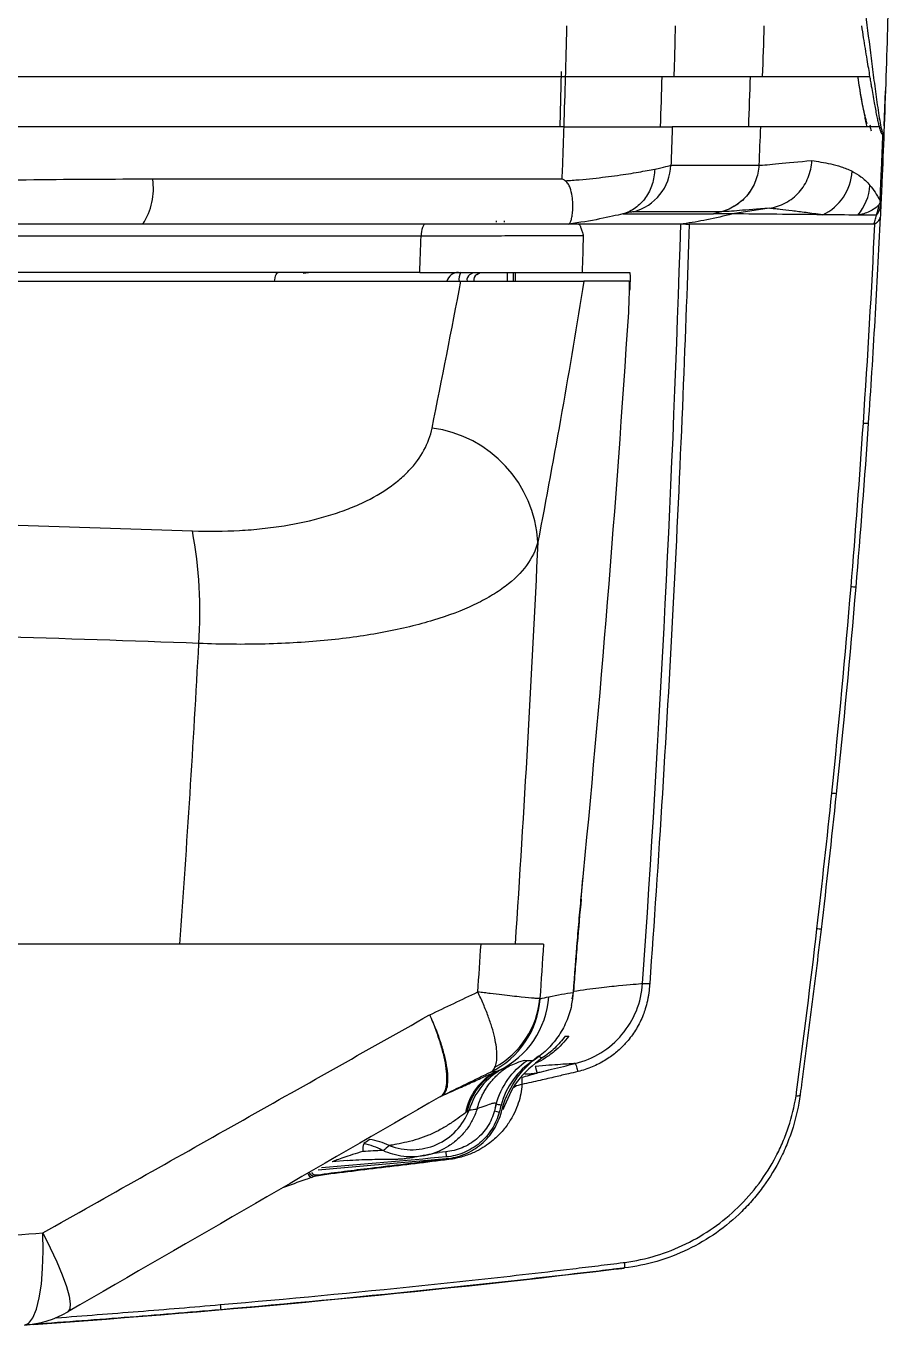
# Model space of a CAD drawing. Extents: x 14.8 to 109.8, y 1.6 to 86.6.
# Drawn here: x 105.739 to 107.882, y 32.472 to 35.693 of the extents above; entities that cross this region are included whole.
import ezdxf

# ---------------------------------------------------------------- set-up
doc = ezdxf.new("R2010")
doc.units = 0
doc.header["$MEASUREMENT"] = 0
doc.layers.add('OBJECT', color=7, linetype='CONTINUOUS')

msp = doc.modelspace()

# ---------------------------------------------------------------- linework, layer by layer
at = {"layer": 'OBJECT'}
for p, q in [((107.064, 35.4432), (107.0676, 35.5802)), ((107.3462, 35.5682), (107.5655, 35.5682)), ((107.868, 35.4458), (107.8713, 35.532)), ((107.5609, 35.4432), (107.3423, 35.4432)), ((107.3389, 35.348), (107.5568, 35.348)), ((107.5569, 35.348), (107.5568, 35.348)), ((107.4643, 35.2327), (107.2466, 35.2327)), ((107.4643, 35.2327), (107.4442, 35.2273)), ((107.4644, 35.2327), (107.4643, 35.2327)), ((107.5825, 35.241), (107.4913, 35.2273)), ((106.905, 35.2098), (106.905, 35.207)), ((106.905, 35.207), (106.905, 35.2063)), ((106.925, 35.2098), (106.925, 35.207)), ((106.925, 35.207), (106.925, 35.2063)), ((107.1093, 35.202), (107.0849, 35.202)), ((107.3635, 35.202), (107.1093, 35.202)), ((107.8423, 35.202), (107.3841, 35.202)), ((106.7191, 35.172), (103.673, 35.172)), ((106.7159, 35.082), (103.673, 35.082)), ((105.6615, 35.0601), (106.8175, 35.0601)), ((106.4463, 35.082), (106.4266, 35.0794)), ((106.8402, 35.077), (106.8487, 35.082)), ((106.8572, 35.077), (106.8657, 35.082)), ((106.948, 35.0601), (106.948, 35.0815)), ((106.953, 35.0601), (106.953, 35.082)), ((107.1183, 35.082), (107.2367, 35.082)), ((107.2355, 35.0601), (107.123, 35.0601)), ((105.614, 34.459), (106.1518, 34.4412)), ((107.1162, 33.5279), (107.1204, 33.5802)), ((106.1206, 33.4162), (101.1654, 33.4162)), ((107.0228, 33.4162), (106.9523, 33.4162)), ((107.0971, 33.2994), (107.093, 33.2806)), ((106.7385, 33.2398), (106.7406, 33.241)), ((106.9766, 33.0939), (107.0066, 33.097)), ((106.9053, 33.0194), (106.9009, 33.0027)), ((106.9009, 33.0027), (106.9129, 32.9995)), ((106.78, 32.9012), (106.7637, 32.8998)), ((106.78, 32.9012), (106.7811, 32.8885)), ((106.4636, 32.8565), (106.7815, 32.8843)), ((106.5356, 32.8798), (106.4985, 32.8766))]:
    msp.add_line(p, q, dxfattribs=at)
at = {"layer": 'OBJECT', "flags": 128}
for points in [[(107.5827, 35.241), (107.5827, 35.241), (107.5827, 35.241)], [(106.7298, 35.202), (106.7277, 35.2014), (106.7257, 35.1997), (106.7239, 35.1969), (106.7223, 35.1932), (106.7209, 35.1886), (106.7199, 35.1835), (106.7193, 35.1778), (106.7191, 35.172)], [(107.8448, 35.202), (107.8448, 35.202), (107.8449, 35.2027)], [(106.3556, 35.0601), (106.356, 35.0636), (106.3568, 35.0687), (106.358, 35.0732), (106.3595, 35.0769), (106.3611, 35.0797), (106.3629, 35.0814), (106.3647, 35.082)], [(106.9774, 33.0947), (106.9967, 33.0943), (107.0068, 33.0963), (107.0068, 33.0963), (107.0068, 33.0963)], [(106.6237, 32.9047), (106.6236, 32.9047), (106.6236, 32.9047)], [(105.7353, 32.4717), (105.7461, 32.4766), (105.756, 32.4898), (105.7646, 32.5108), (105.7717, 32.5388), (105.7769, 32.573), (105.7802, 32.6121), (105.7813, 32.6549), (105.7803, 32.6999)], [(105.7803, 32.6999), (105.799, 32.6633), (105.8153, 32.6283), (105.8288, 32.5961), (105.839, 32.5675), (105.8456, 32.5435), (105.8485, 32.5246), (105.8476, 32.5115), (105.8429, 32.5046)]]:
    msp.add_lwpolyline(points, dxfattribs=at)
at = {"layer": 'OBJECT'}
for centre, radius, start, end in [((107.8944, 35.4241), 0.0296, 171.6912, 178.8315), ((107.2141, 35.3533), 0.1249, 285.0848, 357.5592), ((105.8972, 35.2893), 0.1577, 326.368, 8.9593), ((107.6626, 35.3393), 0.1259, 294.7437, 357.1251), ((107.7072, 35.3062), 0.1257, 319.2591, 356.2444), ((106.8119, 35.052), 0.03, 90.059, 164.3453), ((106.8478, 35.0641), 0.035, 148.6424, 187.5504), ((106.8477, 35.0641), 0.015, 120.0828, 195.6051), ((106.8647, 35.0641), 0.015, 120.0485, 195.788), ((106.7074, 34.3972), 0.3015, 2.9653, 82.5844), ((107.7515, 33.742), 0.9681, 85.4499, 86.1691), ((105.0622, 34.2386), 1.1082, 356.0311, 10.5331), ((107.761, 33.9956), 0.3077, 83.2297, 85.4158), ((107.7172, 33.5805), 0.211, 81.3688, 84.3392), ((107.6858, 33.3153), 0.1398, 79.512, 83.7183), ((106.7951, 33.2961), 0.2197, 296.1637, 356.0524), ((106.7972, 33.3014), 0.2176, 298.8352, 354.7716), ((106.8166, 33.3009), 0.2197, 295.7239, 356.042), ((106.9705, 32.9725), 0.1433, 116.6453, 169.7743), ((106.9821, 32.9671), 0.153, 117.3193, 167.425), ((107.0036, 32.9554), 0.1725, 118.4861, 163.514), ((106.7961, 32.9858), 0.0598, 116.0177, 120.0033), ((106.7944, 32.9905), 0.0549, 116.0397, 120.0033), ((107.6512, 33.0525), 0.0128, 261.4557, 309.6044), ((106.6957, 33.0588), 0.1525, 248.645, 339.0808), ((106.5632, 32.7577), 0.1767, 64.168, 80.7079), ((106.4532, 32.8527), 0.0159, 198.2472, 249.6927), ((106.4558, 32.856), 0.0157, 206.645, 262.9265), ((106.4589, 32.8586), 0.015, 216.4057, 278.3946), ((103.643, 62.3986), 30, 274.04273, 276.80397), ((107.1937, 32.622), 0.0311, 343.2491, 9.2472), ((107.2236, 32.6073), 1.0063, 184.8495, 185.5667), ((105.7179, 32.7211), 0.25, 273.9993, 300)]:
    msp.add_arc(centre, radius, start, end, dxfattribs=at)
for centre, major_axis, ratio, start_param, end_param in [((108.093, 34.7107), (5.3686, 20.0742), 0.033735, 1.664289, 1.665163), ((135.6201, 34.7107), (229.5992, 20.0629), 0.00304, 1.696469, 1.697825)]:
    msp.add_ellipse(centre, major_axis=major_axis, ratio=ratio, start_param=start_param, end_param=end_param, dxfattribs=at)
for points, knots in [([(107.865, 36.7022), (107.8656, 36.6957), (107.8696, 36.6536), (107.8752, 36.5408), (107.8805, 36.369), (107.8827, 36.1703), (107.8817, 35.9516), (107.8774, 35.7077), (107.8708, 35.5226), (107.8674, 35.4301)], [0, 0, 0, 0, 0.031566, 0.204161, 0.376753, 0.530649, 0.684549, 0.842286, 1, 1, 1, 1]), ([(107.8059, 35.8434), (107.8106, 35.8083), (107.8152, 35.7726), (107.8245, 35.7002), (107.8291, 35.6636), (107.8362, 35.6084), (107.8385, 35.59), (107.8432, 35.5534), (107.8456, 35.5351), (107.8505, 35.4994), (107.853, 35.4817), (107.8571, 35.4572), (107.8584, 35.4493), (107.8607, 35.4388), (107.8615, 35.4356), (107.8628, 35.4316), (107.8632, 35.4304), (107.8641, 35.4287), (107.8646, 35.4281), (107.8651, 35.4283)], [0, 0, 0, 0, 0.25, 0.25, 0.5, 0.5, 0.625, 0.625, 0.75, 0.75, 0.875, 0.875, 0.9375, 0.9375, 0.96875, 0.96875, 0.984375, 0.984375, 1, 1, 1, 1]), ([(107.0775, 35.5682), (107.0781, 35.5891), (107.0792, 35.6307), (107.0803, 35.6724), (107.0808, 35.6932)], [0, 0, 0, 0, 0.5000703, 1, 1, 1, 1]), ([(107.3495, 35.6932), (107.349, 35.6724), (107.348, 35.6307), (107.3468, 35.5891), (107.3462, 35.5682)], [0, 0, 0, 0, 0.499993, 1, 1, 1, 1]), ([(107.8326, 35.5682), (107.8316, 35.5746), (107.8293, 35.5885), (107.824, 35.6204), (107.8183, 35.6558), (107.8138, 35.6834), (107.8122, 35.6932)], [0, 0, 0, 0, 0.1537843, 0.3352679, 0.7647015, 1, 1, 1, 1]), ([(103.673, 35.5682), (104.252, 35.5682), (104.8251, 35.5682), (105.96, 35.5682), (106.5217, 35.5682), (107.0775, 35.5682)], [0, 0, 0, 0, 0.5, 0.5, 1, 1, 1, 1]), ([(107.0775, 35.5682), (107.1143, 35.5682), (107.1486, 35.5682), (107.1883, 35.5682), (107.1961, 35.5682), (107.2111, 35.5682), (107.2183, 35.5682), (107.2393, 35.5682), (107.2522, 35.5682), (107.276, 35.5682), (107.2869, 35.5682), (107.306, 35.5682), (107.3142, 35.5682), (107.328, 35.5682), (107.3337, 35.5682), (107.3421, 35.5682), (107.3449, 35.5682), (107.3462, 35.5682)], [0, 0, 0, 0, 0.25, 0.25, 0.3125, 0.3125, 0.375, 0.375, 0.5, 0.5, 0.625, 0.625, 0.75, 0.75, 0.875, 0.875, 1, 1, 1, 1]), ([(107.5655, 35.5682), (107.583, 35.5682), (107.614, 35.5682), (107.703, 35.5682), (107.7611, 35.5682), (107.8326, 35.5682)], [0, 0, 0, 0, 0.5, 0.5, 1, 1, 1, 1]), ([(107.8259, 35.4432), (107.8248, 35.4475), (107.8237, 35.4521), (107.8216, 35.4616), (107.8206, 35.4665), (107.8176, 35.4815), (107.8156, 35.492), (107.8098, 35.5239), (107.8061, 35.546), (107.8024, 35.5682)], [0, 0, 0, 0, 0.125, 0.125, 0.25, 0.25, 0.5, 0.5, 1, 1, 1, 1]), ([(107.8254, 35.4507), (107.822, 35.4637), (107.8141, 35.4946), (107.8071, 35.5393), (107.803, 35.5657), (107.8026, 35.5682)], [0, 0, 0, 0, 0.396731, 0.942265, 1, 1, 1, 1]), ([(107.8562, 35.4432), (107.8558, 35.4448), (107.855, 35.448), (107.8538, 35.4533), (107.8525, 35.4589), (107.8512, 35.465), (107.8483, 35.4792), (107.8434, 35.5052), (107.8385, 35.5336), (107.8347, 35.5556), (107.8334, 35.5639), (107.8326, 35.5682)], [0, 0, 0, 0, 0.04542, 0.093049, 0.142913, 0.195025, 0.249393, 0.502123, 0.813275, 0.902933, 1, 1, 1, 1]), ([(107.0737, 35.4432), (106.5185, 35.4432), (105.9574, 35.4432), (104.8238, 35.4432), (104.2513, 35.4432), (103.673, 35.4432)], [0, 0, 0, 0, 0.5, 0.5, 1, 1, 1, 1]), ([(107.0691, 35.3139), (107.0699, 35.3354), (107.0715, 35.3785), (107.073, 35.4217), (107.0737, 35.4432)], [0, 0, 0, 0, 0.500081, 1, 1, 1, 1]), ([(107.0737, 35.4432), (107.1105, 35.4432), (107.1448, 35.4432), (107.1845, 35.4432), (107.1922, 35.4432), (107.2072, 35.4432), (107.2145, 35.4432), (107.2354, 35.4432), (107.2484, 35.4432), (107.2722, 35.4432), (107.2831, 35.4432), (107.3021, 35.4432), (107.3103, 35.4432), (107.3241, 35.4432), (107.3298, 35.4432), (107.3382, 35.4432), (107.3409, 35.4432), (107.3423, 35.4432)], [0, 0, 0, 0, 0.25, 0.25, 0.3125, 0.3125, 0.375, 0.375, 0.5, 0.5, 0.625, 0.625, 0.75, 0.75, 0.875, 0.875, 1, 1, 1, 1]), ([(107.3423, 35.4432), (107.3417, 35.4273), (107.3407, 35.3956), (107.3395, 35.3639), (107.3389, 35.348)], [0, 0, 0, 0, 0.499985, 1, 1, 1, 1]), ([(107.8562, 35.4432), (107.8163, 35.4432), (107.7802, 35.4432), (107.7157, 35.4432), (107.6872, 35.4432), (107.6134, 35.4432), (107.5795, 35.4432), (107.5609, 35.4432)], [0, 0, 0, 0, 0.25, 0.25, 0.5, 0.5, 1, 1, 1, 1]), ([(107.8325, 35.4481), (107.8329, 35.4448), (107.8337, 35.4376), (107.835, 35.4348), (107.8357, 35.4332)], [0, 0, 0, 0, 0.453121, 1, 1, 1, 1]), ([(107.8648, 35.4247), (107.8647, 35.4245), (107.8643, 35.4243), (107.8638, 35.4243), (107.8632, 35.4246), (107.8627, 35.4252), (107.8621, 35.426), (107.8614, 35.4272), (107.8607, 35.4286), (107.8601, 35.4304), (107.8593, 35.4324), (107.8584, 35.4351), (107.8574, 35.4387), (107.8566, 35.4417), (107.8562, 35.4432)], [0, 0, 0, 0, 0.049028, 0.10201, 0.159263, 0.221036, 0.28753, 0.358903, 0.435286, 0.516784, 0.603483, 0.695455, 0.841247, 1, 1, 1, 1]), ([(107.8577, 35.2602), (107.8582, 35.2703), (107.8586, 35.2804), (107.8591, 35.2904), (107.8598, 35.3068), (107.8606, 35.3231), (107.8613, 35.3395), (107.8625, 35.3679), (107.8637, 35.3963), (107.8648, 35.4247)], [0.000098344, 0.000098344, 0.000098344, 0.000098344, 0.00086572, 0.00086572, 0.00086572, 0.002113627, 0.002113627, 0.002113627, 0.004278887, 0.004278887, 0.004278887, 0.004278887]), ([(107.8674, 35.4301), (107.8658, 35.389), (107.8641, 35.3479), (107.8622, 35.3069), (107.862, 35.3013), (107.8617, 35.2958), (107.8615, 35.2903), (107.8611, 35.2821), (107.8607, 35.2739), (107.8603, 35.2658)], [-0.003133278, -0.003133278, -0.003133278, -0.003133278, 0, 0, 0, 0.000420983, 0.000420983, 0.000420983, 0.00104487, 0.00104487, 0.00104487, 0.00104487]), ([(107.2986, 35.3384), (107.3101, 35.3408), (107.3194, 35.3428), (107.3328, 35.346), (107.3371, 35.3472), (107.3389, 35.348)], [0, 0, 0, 0, 0.5, 0.5, 1, 1, 1, 1]), ([(107.5568, 35.348), (107.5563, 35.3348), (107.5536, 35.3217), (107.5443, 35.2971), (107.5377, 35.2855), (107.5212, 35.2649), (107.5113, 35.2559), (107.4893, 35.2415), (107.4771, 35.2361), (107.4643, 35.2327)], [0, 0, 0, 0, 0.25, 0.25, 0.5, 0.5, 0.75, 0.75, 1, 1, 1, 1]), ([(107.5569, 35.348), (107.5563, 35.3348), (107.5537, 35.3217), (107.5444, 35.2971), (107.5378, 35.2855), (107.5213, 35.2649), (107.5114, 35.2559), (107.4893, 35.2415), (107.4772, 35.2361), (107.4644, 35.2327)], [0, 0, 0, 0, 0.25, 0.25, 0.5, 0.5, 0.75, 0.75, 1, 1, 1, 1]), ([(107.5569, 35.348), (107.5679, 35.348), (107.5844, 35.3497), (107.6283, 35.3543), (107.6557, 35.357), (107.6884, 35.3593)], [0, 0, 0, 0, 0.5, 0.5, 1, 1, 1, 1]), ([(107.5827, 35.241), (107.597, 35.2432), (107.6105, 35.2478), (107.6359, 35.2615), (107.6471, 35.2704), (107.6663, 35.2919), (107.6739, 35.3041), (107.682, 35.3242), (107.6841, 35.331), (107.6872, 35.345), (107.6881, 35.3522), (107.6884, 35.3593)], [0, 0, 0, 0, 0.25, 0.25, 0.5, 0.5, 0.75, 0.75, 0.875, 0.875, 1, 1, 1, 1]), ([(107.6884, 35.3593), (107.703, 35.3573), (107.7187, 35.3549), (107.7437, 35.3492), (107.7523, 35.3469), (107.77, 35.3412), (107.779, 35.3377), (107.7883, 35.333)], [0, 0, 0, 0, 0.5, 0.5, 0.75, 0.75, 1, 1, 1, 1]), ([(103.673, 35.2768), (103.8716, 35.277), (104.0706, 35.2791), (104.3694, 35.2842), (104.4692, 35.2862), (104.6686, 35.2906), (104.7681, 35.2929), (105.0663, 35.2998), (105.2645, 35.3045), (105.6597, 35.3115), (105.8568, 35.3139), (106.0529, 35.3139)], [0, 0, 0, 0, 0.25, 0.25, 0.375, 0.375, 0.5, 0.5, 0.75, 0.75, 1, 1, 1, 1]), ([(106.0529, 35.3139), (106.224, 35.3139), (106.3944, 35.3139), (106.7331, 35.3139), (106.9016, 35.3139), (107.0691, 35.3139)], [0, 0, 0, 0, 0.5, 0.5, 1, 1, 1, 1]), ([(107.0765, 35.3095), (107.0742, 35.3108), (107.072, 35.3122), (107.0698, 35.3135), (107.0696, 35.3136), (107.0694, 35.3138), (107.0691, 35.3139)], [0, 0, 0, 0, 0.0002084792, 0.0002084792, 0.0002084792, 0.0002283031, 0.0002283031, 0.0002283031, 0.0002283031]), ([(107.0765, 35.3095), (107.0884, 35.3102), (107.1001, 35.3111), (107.1231, 35.313), (107.1343, 35.3141), (107.1669, 35.3175), (107.1873, 35.32), (107.2158, 35.324), (107.225, 35.3254), (107.2423, 35.3281), (107.2505, 35.3295), (107.2736, 35.3335), (107.2871, 35.3361), (107.2986, 35.3384)], [0, 0, 0, 0, 0.125, 0.125, 0.25, 0.25, 0.5, 0.5, 0.625, 0.625, 0.75, 0.75, 1, 1, 1, 1]), ([(107.085, 35.202), (107.0858, 35.2022), (107.0869, 35.2031), (107.089, 35.2061), (107.0901, 35.2084), (107.0921, 35.2141), (107.093, 35.2176), (107.0944, 35.2258), (107.095, 35.2305), (107.0957, 35.2408), (107.0958, 35.2464), (107.0953, 35.2584), (107.0947, 35.2648), (107.0926, 35.2781), (107.0911, 35.2849), (107.0874, 35.295), (107.0859, 35.2984), (107.082, 35.3046), (107.0796, 35.3075), (107.0765, 35.3095)], [0, 0, 0, 0, 0.125, 0.125, 0.25, 0.25, 0.375, 0.375, 0.5, 0.5, 0.625, 0.625, 0.75, 0.75, 0.875, 0.875, 0.9375, 0.9375, 1, 1, 1, 1]), ([(107.2986, 35.3384), (107.2983, 35.3255), (107.2962, 35.3127), (107.2886, 35.2887), (107.283, 35.2775), (107.269, 35.2577), (107.2605, 35.2491), (107.2414, 35.2355), (107.2309, 35.2304), (107.2197, 35.2273)], [0, 0, 0, 0, 0.25, 0.25, 0.5, 0.5, 0.75, 0.75, 1, 1, 1, 1]), ([(107.7883, 35.333), (107.7955, 35.3294), (107.8028, 35.325), (107.8176, 35.3137), (107.8251, 35.307), (107.8326, 35.298)], [0, 0, 0, 0, 0.5, 0.5, 1, 1, 1, 1]), ([(107.8326, 35.298), (107.8368, 35.293), (107.841, 35.2873), (107.8493, 35.2747), (107.8535, 35.2676), (107.8577, 35.2602)], [0, 0, 0, 0, 0.5, 0.5, 1, 1, 1, 1]), ([(107.8557, 35.2508), (107.8495, 35.2436), (107.8409, 35.2375), (107.8222, 35.2287), (107.8122, 35.2259), (107.8024, 35.2242)], [0, 0, 0, 0, 0.5, 0.5, 1, 1, 1, 1]), ([(107.8488, 35.2237), (107.8488, 35.2237), (107.8488, 35.2237), (107.8488, 35.2237), (107.849, 35.2244), (107.8492, 35.2252), (107.8494, 35.2259), (107.8502, 35.2287), (107.851, 35.2316), (107.8518, 35.2344), (107.8525, 35.2374), (107.8533, 35.2403), (107.854, 35.2433), (107.8546, 35.2458), (107.8551, 35.2483), (107.8557, 35.2508)], [-0.00000006, -0.00000006, -0.00000006, -0.00000006, 0, 0, 0, 0.0000617374, 0.0000617374, 0.0000617374, 0.0003051418, 0.0003051418, 0.0003051418, 0.0005614322, 0.0005614322, 0.0005614322, 0.0007766926, 0.0007766926, 0.0007766926, 0.0007766926]), ([(107.8492, 35.224), (107.8525, 35.2288), (107.855, 35.2337), (107.8585, 35.2437), (107.8596, 35.2488), (107.8598, 35.2539)], [0, 0, 0, 0, 0.5, 0.5, 1, 1, 1, 1]), ([(107.858, 35.2577), (107.8573, 35.2555), (107.8566, 35.2533), (107.8558, 35.2512), (107.8558, 35.251), (107.8557, 35.2509), (107.8557, 35.2508)], [0, 0, 0, 0, 0.0003088621, 0.0003088621, 0.0003088621, 0.0003282463, 0.0003282463, 0.0003282463, 0.0003282463]), ([(107.858, 35.2577), (107.8579, 35.2584), (107.8578, 35.2591), (107.8578, 35.2598), (107.8577, 35.2599), (107.8577, 35.2601), (107.8577, 35.2602)], [0, 0, 0, 0, 0.00007849015, 0.00007849015, 0.00007849015, 0.00009461436, 0.00009461436, 0.00009461436, 0.00009461436]), ([(107.8598, 35.2539), (107.8598, 35.2536), (107.8598, 35.2534), (107.8598, 35.2531), (107.8597, 35.2518), (107.8596, 35.2505), (107.8596, 35.2492), (107.8595, 35.248), (107.8595, 35.2467), (107.8594, 35.2454), (107.8593, 35.2441), (107.8593, 35.2428), (107.8592, 35.2415), (107.8591, 35.2389), (107.859, 35.2363), (107.8588, 35.2337), (107.8587, 35.2311), (107.8586, 35.2285), (107.8585, 35.2259), (107.8584, 35.2238), (107.8583, 35.2217), (107.8582, 35.2195)], [0, 0, 0, 0, 0.0000210204, 0.0000210204, 0.0000210204, 0.0001308555, 0.0001308555, 0.0001308555, 0.0002406878, 0.0002406878, 0.0002406878, 0.0003505204, 0.0003505204, 0.0003505204, 0.0005701954, 0.0005701954, 0.0005701954, 0.0007898873, 0.0007898873, 0.0007898873, 0.0009677093, 0.0009677093, 0.0009677093, 0.0009677093]), ([(107.8603, 35.2658), (107.8603, 35.2646), (107.8602, 35.2634), (107.8602, 35.2622), (107.8601, 35.2603), (107.86, 35.2584), (107.8599, 35.2565), (107.8599, 35.2556), (107.8598, 35.2548), (107.8598, 35.2539)], [0, 0, 0, 0, 0.0001040453, 0.0001040453, 0.0001040453, 0.0002672482, 0.0002672482, 0.0002672482, 0.0003422222, 0.0003422222, 0.0003422222, 0.0003422222]), ([(107.2197, 35.2273), (107.2046, 35.2237), (107.185, 35.2192), (107.1386, 35.21), (107.1129, 35.2056), (107.085, 35.202)], [0, 0, 0, 0, 0.5, 0.5, 1, 1, 1, 1]), ([(107.2466, 35.2327), (107.2454, 35.2327), (107.2426, 35.2322), (107.2337, 35.2304), (107.2275, 35.2291), (107.2197, 35.2273)], [0, 0, 0, 0, 0.5, 0.5, 1, 1, 1, 1]), ([(107.4913, 35.2273), (107.4704, 35.2217), (107.4493, 35.2168), (107.4085, 35.2086), (107.3889, 35.2053), (107.3693, 35.2026)], [0, 0, 0, 0, 0.5, 0.5, 0.9615234, 0.9615234, 0.9615234, 0.9615234]), ([(107.5825, 35.241), (107.5524, 35.2392), (107.5282, 35.2371), (107.4898, 35.2338), (107.4755, 35.2327), (107.4644, 35.2327)], [0, 0, 0, 0, 0.5, 0.5, 1, 1, 1, 1]), ([(107.7153, 35.225), (107.6999, 35.2268), (107.6864, 35.2287), (107.6615, 35.232), (107.6501, 35.2335), (107.6288, 35.2361), (107.6189, 35.2373), (107.6048, 35.2388), (107.6002, 35.2393), (107.5913, 35.2402), (107.587, 35.2406), (107.5827, 35.241)], [0, 0, 0, 0, 0.25, 0.25, 0.5, 0.5, 0.75, 0.75, 0.875, 0.875, 1, 1, 1, 1]), ([(107.8582, 35.2195), (107.8561, 35.1768), (107.8539, 35.1341), (107.8494, 35.0486), (107.847, 35.0059), (107.8395, 34.8778), (107.8341, 34.7924), (107.8283, 34.7071)], [0, 0, 0, 0, 0.25, 0.25, 0.5, 0.5, 1, 1, 1, 1]), ([(107.8423, 35.202), (107.8423, 35.202), (107.8423, 35.202), (107.8423, 35.202), (107.8428, 35.2033), (107.8432, 35.2046), (107.8436, 35.2059), (107.8443, 35.2078), (107.8449, 35.2098), (107.8455, 35.2117), (107.8461, 35.2137), (107.8467, 35.2157), (107.8473, 35.2178), (107.8479, 35.2197), (107.8485, 35.2217), (107.8491, 35.2237), (107.8491, 35.2237), (107.8491, 35.2237), (107.8491, 35.2237)], [-0.00000006, -0.00000006, -0.00000006, -0.00000006, 0, 0, 0, 0.0001123635, 0.0001123635, 0.0001123635, 0.0002782847, 0.0002782847, 0.0002782847, 0.0004516545, 0.0004516545, 0.0004516545, 0.0006230812, 0.0006230812, 0.0006230812, 0.0006231412, 0.0006231412, 0.0006231412, 0.0006231412]), ([(107.8449, 35.2027), (107.8491, 35.2054), (107.8524, 35.2082), (107.8557, 35.2124), (107.8566, 35.2138), (107.8578, 35.2167), (107.8581, 35.2181), (107.8582, 35.2195)], [0, 0, 0, 0, 0.5, 0.5, 0.75, 0.75, 1, 1, 1, 1]), ([(107.8492, 35.224), (107.8491, 35.2239), (107.849, 35.2238), (107.8489, 35.2237), (107.8489, 35.2237), (107.8489, 35.2237), (107.8488, 35.2237)], [0, 0, 0, 0, 0.00002405631, 0.00002405631, 0.00002405631, 0.00003150663, 0.00003150663, 0.00003150663, 0.00003150663]), ([(107.8491, 35.2237), (107.8491, 35.2237), (107.8491, 35.2237), (107.8491, 35.2237), (107.8491, 35.2238), (107.8491, 35.2239), (107.8492, 35.224)], [-0.000000059859, -0.000000059859, -0.000000059859, -0.000000059859, 0, 0, 0, 0.000008548581, 0.000008548581, 0.000008548581, 0.000008548581]), ([(106.0285, 35.202), (105.9285, 35.2019), (105.6273, 35.2017), (105.1175, 35.1996), (104.6508, 35.1974), (104.3876, 35.1964), (104.3313, 35.1962), (104.3294, 35.1962)], [0, 0, 0, 0, 0.179359, 0.540668, 0.90198, 0.996545, 1, 1, 1, 1]), ([(107.1093, 35.202), (107.1104, 35.202), (107.1115, 35.2009), (107.1136, 35.1974), (107.1146, 35.195), (107.1166, 35.1896), (107.1176, 35.1864), (107.1195, 35.1799), (107.1205, 35.1764), (107.1214, 35.1729)], [0, 0, 0, 0, 0.25, 0.25, 0.5, 0.5, 0.75, 0.75, 1, 1, 1, 1]), ([(107.3841, 35.202), (107.3798, 35.0698), (107.3747, 34.9282), (107.3621, 34.6237), (107.3546, 34.4609), (107.3375, 34.1266), (107.3278, 33.9551), (107.3074, 33.625), (107.2967, 33.4665), (107.2861, 33.3187)], [0, 0, 0, 0, 0.25, 0.25, 0.5, 0.5, 0.75, 0.75, 1, 1, 1, 1]), ([(107.3635, 35.202), (107.3636, 35.202), (107.3638, 35.202), (107.3646, 35.2021), (107.3657, 35.2022), (107.3672, 35.2024), (107.3686, 35.2025), (107.3692, 35.2026)], [0, 0, 0, 0, 0.200902, 0.40116, 0.600966, 0.800514, 1, 1, 1, 1]), ([(107.3693, 35.2026), (107.3693, 35.2026), (107.3693, 35.2026), (107.3694, 35.2026), (107.3696, 35.2026), (107.3699, 35.2025), (107.3703, 35.2025), (107.3708, 35.2025), (107.3714, 35.2024), (107.3724, 35.2023), (107.3737, 35.2022), (107.3761, 35.2021), (107.3794, 35.202), (107.3826, 35.202), (107.3841, 35.202)], [0, 0, 0, 0, 0.003829, 0.015333, 0.034615, 0.061691, 0.096567, 0.139246, 0.189732, 0.248027, 0.37365, 0.49869, 0.750672, 1, 1, 1, 1]), ([(107.1214, 35.1729), (107.1194, 35.1729), (107.1153, 35.1729), (107.1028, 35.1728), (107.0946, 35.1728), (107.0742, 35.1727), (107.062, 35.1727), (107.0408, 35.1726), (107.0332, 35.1726), (107.0172, 35.1726), (107.0088, 35.1726), (106.9824, 35.1725), (106.9632, 35.1725), (106.9319, 35.1724), (106.9211, 35.1724), (106.8987, 35.1723), (106.8871, 35.1723), (106.8514, 35.1722), (106.8265, 35.1722), (106.7744, 35.1721), (106.7471, 35.172), (106.7191, 35.172)], [0, 0, 0, 0, 0.125, 0.125, 0.25, 0.25, 0.375, 0.375, 0.4375, 0.4375, 0.5, 0.5, 0.625, 0.625, 0.6875, 0.6875, 0.75, 0.75, 0.875, 0.875, 1, 1, 1, 1]), ([(106.7159, 35.082), (106.772, 35.082), (106.8238, 35.082), (106.8832, 35.082), (106.8949, 35.082), (106.9174, 35.082), (106.9283, 35.082), (106.9596, 35.082), (106.9789, 35.082), (107.0054, 35.082), (107.0138, 35.082), (107.0298, 35.082), (107.0375, 35.082), (107.0588, 35.082), (107.0709, 35.082), (107.0914, 35.082), (107.0997, 35.082), (107.1122, 35.082), (107.1163, 35.082), (107.1183, 35.082)], [0, 0, 0, 0, 0.25, 0.25, 0.3125, 0.3125, 0.375, 0.375, 0.5, 0.5, 0.5625, 0.5625, 0.625, 0.625, 0.75, 0.75, 0.875, 0.875, 1, 1, 1, 1]), ([(106.8175, 35.0601), (106.8327, 35.0601), (106.8468, 35.0601), (106.8734, 35.0601), (106.8861, 35.0601), (106.9215, 35.0601), (106.9417, 35.0601), (106.9691, 35.0601), (106.9777, 35.0601), (106.9937, 35.0601), (107.0013, 35.0601), (107.0225, 35.0601), (107.035, 35.0601), (107.0573, 35.0601), (107.0671, 35.0601), (107.0843, 35.0601), (107.0917, 35.0601), (107.1105, 35.0601), (107.1188, 35.0601), (107.123, 35.0601)], [0, 0, 0, 0, 0.0625, 0.0625, 0.125, 0.125, 0.25, 0.25, 0.3125, 0.3125, 0.375, 0.375, 0.5, 0.5, 0.625, 0.625, 0.75, 0.75, 1, 1, 1, 1]), ([(106.9333, 35.0601), (106.9333, 35.0616), (106.9333, 35.0692), (106.9333, 35.0763), (106.9333, 35.082)], [0, 0, 0, 0, 0.199039, 1, 1, 1, 1]), ([(107.2359, 35.0301), (107.236, 35.034), (107.2361, 35.0379), (107.2363, 35.0452), (107.2363, 35.0485), (107.2361, 35.0568), (107.2359, 35.0601), (107.2355, 35.0601)], [0, 0, 0, 0, 0.25, 0.25, 0.5, 0.5, 1, 1, 1, 1]), ([(107.2367, 35.082), (107.237, 35.082), (107.2372, 35.0806), (107.2374, 35.0754), (107.2375, 35.0716), (107.2374, 35.0625), (107.2373, 35.0573), (107.237, 35.0469), (107.2367, 35.0417), (107.2364, 35.0371)], [0, 0, 0, 0, 0.25, 0.25, 0.5, 0.5, 0.75, 0.75, 1, 1, 1, 1]), ([(107.2347, 34.9977), (107.2349, 35.0031), (107.2351, 35.0085), (107.2355, 35.0193), (107.2357, 35.0247), (107.2359, 35.0301)], [0, 0, 0, 0, 0.5, 0.5, 1, 1, 1, 1]), ([(106.1518, 34.4412), (106.1915, 34.4397), (106.2305, 34.44), (106.2877, 34.4432), (106.3066, 34.4447), (106.3436, 34.4487), (106.3616, 34.4511), (106.414, 34.4595), (106.4469, 34.4667), (106.4934, 34.48), (106.5084, 34.4848), (106.5374, 34.4952), (106.5511, 34.5007), (106.5903, 34.5182), (106.6137, 34.531), (106.6449, 34.552), (106.6546, 34.5593), (106.6728, 34.5745), (106.6813, 34.5824), (106.7043, 34.6067), (106.7166, 34.6236), (106.7357, 34.6588), (106.7425, 34.6771), (106.7463, 34.6962)], [0, 0, 0, 0, 0.125, 0.125, 0.1875, 0.1875, 0.25, 0.25, 0.375, 0.375, 0.4375, 0.4375, 0.5, 0.5, 0.625, 0.625, 0.6875, 0.6875, 0.75, 0.75, 0.875, 0.875, 1, 1, 1, 1]), ([(107.0085, 34.4128), (107.0035, 34.3928), (106.9941, 34.3737), (106.9672, 34.3372), (106.9496, 34.3199), (106.9167, 34.2951), (106.9046, 34.2871), (106.8786, 34.2717), (106.8646, 34.2644), (106.82, 34.2434), (106.7866, 34.2307), (106.7308, 34.2137), (106.7112, 34.2084), (106.6701, 34.1984), (106.6488, 34.1939), (106.5831, 34.1815), (106.5367, 34.1749), (106.4629, 34.1675), (106.4377, 34.1655), (106.3858, 34.1623), (106.3592, 34.1612), (106.2789, 34.1591), (106.2241, 34.1596), (106.1678, 34.1619)], [0, 0, 0, 0, 0.125, 0.125, 0.25, 0.25, 0.3125, 0.3125, 0.375, 0.375, 0.5, 0.5, 0.5625, 0.5625, 0.625, 0.625, 0.75, 0.75, 0.8125, 0.8125, 0.875, 0.875, 1, 1, 1, 1]), ([(107.097, 33.2967), (107.1001, 33.3406), (107.1033, 33.3837), (107.1086, 33.4469), (107.1104, 33.4678), (107.114, 33.5084), (107.1159, 33.5281), (107.1177, 33.5472)], [0, 0, 0, 0, 0.5, 0.5, 0.75, 0.75, 1, 1, 1, 1]), ([(107.1162, 33.5279), (107.1128, 33.4929), (107.1095, 33.4562), (107.1048, 33.3989), (107.1032, 33.3792), (107.1001, 33.3395), (107.0986, 33.3195), (107.0971, 33.2994)], [0, 0, 0, 0, 0.5, 0.5, 0.75, 0.75, 1, 1, 1, 1]), ([(107.7113, 33.4528), (107.7032, 33.3844), (107.6948, 33.316), (107.6818, 33.2135), (107.6774, 33.1793), (107.6708, 33.1281), (107.6674, 33.1024), (107.6634, 33.0726), (107.6617, 33.0597), (107.6605, 33.0512), (107.66, 33.0469), (107.6594, 33.0427)], [0, 0, 0, 0, 0.5, 0.5, 0.75, 0.75, 0.875, 0.9375, 0.96875, 0.96875, 1, 1, 1, 1]), ([(106.9523, 33.4162), (106.9481, 33.4162), (106.9392, 33.4162), (106.9127, 33.4162), (106.8951, 33.4162), (106.8508, 33.4162), (106.8245, 33.4162), (106.7647, 33.4162), (106.7309, 33.4162), (106.6745, 33.4162), (106.6548, 33.4162), (106.6143, 33.4162), (106.5933, 33.4162), (106.5282, 33.4162), (106.4821, 33.4162), (106.4087, 33.4162), (106.3837, 33.4162), (106.333, 33.4162), (106.3073, 33.4162), (106.2292, 33.4162), (106.1756, 33.4162), (106.1206, 33.4162)], [0, 0, 0, 0, 0.125, 0.125, 0.25, 0.25, 0.375, 0.375, 0.5, 0.5, 0.5625, 0.5625, 0.625, 0.625, 0.75, 0.75, 0.8125, 0.8125, 0.875, 0.875, 1, 1, 1, 1]), ([(107.0971, 33.2994), (107.1202, 33.303), (107.141, 33.3058), (107.1783, 33.3102), (107.1948, 33.312), (107.2376, 33.3162), (107.2574, 33.3177), (107.2686, 33.3186)], [0, 0, 0, 0, 0.25, 0.25, 0.5, 0.5, 1, 1, 1, 1]), ([(107.1013, 33.1201), (107.1238, 33.1256), (107.1454, 33.1347), (107.1847, 33.1591), (107.2025, 33.1744), (107.2323, 33.2098), (107.2444, 33.2298), (107.2617, 33.2727), (107.267, 33.2955), (107.2686, 33.3186)], [0, 0, 0, 0, 0.25, 0.25, 0.5, 0.5, 0.75, 0.75, 1, 1, 1, 1]), ([(107.2861, 33.3187), (107.2859, 33.3159), (107.2855, 33.3105), (107.285, 33.3043), (107.2844, 33.2986), (107.2836, 33.2926), (107.2824, 33.2844), (107.2798, 33.2717), (107.2759, 33.2571), (107.2676, 33.2336), (107.2543, 33.2067), (107.2374, 33.1828), (107.2233, 33.1669), (107.213, 33.1567), (107.2015, 33.1466), (107.1888, 33.1368), (107.1749, 33.1276), (107.1597, 33.1191), (107.1434, 33.1115), (107.1261, 33.105), (107.114, 33.1018), (107.1079, 33.1001)], [0, 0, 0, 0, 0.027198, 0.053998, 0.061734, 0.084039, 0.11396, 0.143458, 0.212305, 0.263938, 0.390257, 0.507649, 0.552871, 0.600801, 0.651286, 0.704192, 0.759386, 0.81672, 0.876035, 0.937185, 1, 1, 1, 1]), ([(106.9022, 33.1109), (106.9039, 33.1146), (106.9052, 33.119), (106.907, 33.1291), (106.9074, 33.1347), (106.9072, 33.1534), (106.9053, 33.1679), (106.8997, 33.1924), (106.8974, 33.2011), (106.8919, 33.2191), (106.8888, 33.2284), (106.8818, 33.2475), (106.8778, 33.2574), (106.8714, 33.2723), (106.8692, 33.2773), (106.8646, 33.2874), (106.8622, 33.2925), (106.8598, 33.2976)], [0, 0, 0, 0, 0.125, 0.125, 0.25, 0.25, 0.5, 0.5, 0.625, 0.625, 0.75, 0.75, 0.875, 0.875, 0.9375, 0.9375, 1, 1, 1, 1]), ([(107.0139, 33.2816), (107.0131, 33.2815), (107.0115, 33.2814), (107.0067, 33.2815), (107.0035, 33.2817), (106.9916, 33.2825), (106.9809, 33.2835), (106.9606, 33.2856), (106.9532, 33.2864), (106.9371, 33.2882), (106.9286, 33.2892), (106.9104, 33.2913), (106.9008, 33.2925), (106.8858, 33.2943), (106.8807, 33.2949), (106.8704, 33.2962), (106.8651, 33.2969), (106.8598, 33.2976)], [0, 0, 0, 0, 0.125, 0.125, 0.25, 0.25, 0.5, 0.5, 0.625, 0.625, 0.75, 0.75, 0.875, 0.875, 0.9375, 0.9375, 1, 1, 1, 1]), ([(107.0922, 33.2639), (107.0892, 33.2501), (107.0848, 33.2366), (107.0733, 33.2104), (107.0664, 33.198), (107.0543, 33.1806), (107.05, 33.175), (107.0408, 33.1641), (107.0359, 33.1589), (107.0205, 33.144), (107.0095, 33.1352), (106.9976, 33.1275)], [0, 0, 0, 0, 0.25, 0.25, 0.5, 0.5, 0.625, 0.625, 0.75, 0.75, 1, 1, 1, 1]), ([(105.7803, 32.6999), (105.942, 32.791), (106.1028, 32.8816), (106.4224, 33.0617), (106.581, 33.1511), (106.7385, 33.2398)], [0, 0, 0, 0, 0.5, 0.5, 1, 1, 1, 1]), ([(106.767, 33.0381), (106.7741, 33.0422), (106.7789, 33.0502), (106.7838, 33.0739), (106.7839, 33.0891), (106.7803, 33.1166), (106.7785, 33.1264), (106.7738, 33.147), (106.7709, 33.1579), (106.7639, 33.1807), (106.7599, 33.1924), (106.7532, 33.2104), (106.7509, 33.2164), (106.7459, 33.2287), (106.7433, 33.2349), (106.7406, 33.241)], [0, 0, 0, 0, 0.25, 0.25, 0.5, 0.5, 0.625, 0.625, 0.75, 0.75, 0.875, 0.875, 0.9375, 0.9375, 1, 1, 1, 1]), ([(106.7703, 33.0399), (106.7773, 33.0439), (106.7819, 33.0518), (106.7865, 33.0753), (106.7863, 33.0904), (106.7822, 33.1176), (106.7803, 33.1273), (106.7753, 33.1478), (106.7722, 33.1585), (106.7649, 33.1812), (106.7607, 33.1928), (106.7537, 33.2106), (106.7512, 33.2166), (106.7461, 33.2288), (106.7434, 33.2349), (106.7406, 33.241)], [0, 0, 0, 0, 0.25, 0.25, 0.5, 0.5, 0.625, 0.625, 0.75, 0.75, 0.875, 0.875, 0.9375, 0.9375, 1, 1, 1, 1]), ([(107.0856, 33.1882), (107.075, 33.1739), (107.0628, 33.1611), (107.0422, 33.144), (107.0349, 33.1387), (107.02, 33.1292), (107.0123, 33.1249), (107.0043, 33.121)], [0, 0, 0, 0, 0.5, 0.5, 0.75, 0.75, 1, 1, 1, 1]), ([(107.0767, 33.1883), (107.0689, 33.1776), (107.0602, 33.1677), (107.0411, 33.1495), (107.0306, 33.1412), (107.0196, 33.1339)], [0, 0, 0, 0, 0.5, 0.5, 1, 1, 1, 1]), ([(106.9053, 33.0194), (106.9111, 33.0411), (106.9209, 33.0619), (106.9469, 33.0986), (106.9633, 33.1146), (106.9819, 33.1273)], [0, 0, 0, 0, 0.5, 0.5, 1, 1, 1, 1]), ([(106.9976, 33.1275), (106.9778, 33.1147), (106.961, 33.0987), (106.9334, 33.0606), (106.9235, 33.0397), (106.9175, 33.017)], [0, 0, 0, 0, 0.5, 0.5, 1, 1, 1, 1]), ([(106.9182, 33.0003), (106.9252, 33.0279), (106.9367, 33.0536), (106.9683, 33.1012), (106.9876, 33.1217), (107.0104, 33.1389)], [0, 0, 0, 0, 0.5, 0.5, 1, 1, 1, 1]), ([(107.0196, 33.1339), (106.9971, 33.1164), (106.9532, 33.0822), (106.9323, 33.0307), (106.9221, 33.0056)], [0, 0, 0, 0, 0.513316, 1, 1, 1, 1]), ([(106.9373, 33.1142), (106.9436, 33.1168), (106.9494, 33.1193), (106.9596, 33.1233), (106.964, 33.1249), (106.9751, 33.1284), (106.9798, 33.1287), (106.9819, 33.1273)], [0, 0, 0, 0, 0.25, 0.25, 0.5, 0.5, 1, 1, 1, 1]), ([(107.1013, 33.1201), (107.0936, 33.1197), (107.0812, 33.1189), (107.0478, 33.1166), (107.0267, 33.1151), (107.0021, 33.113)], [0, 0, 0, 0, 0.5, 0.5, 1, 1, 1, 1]), ([(107.0066, 33.097), (107.0102, 33.0979), (107.0222, 33.1008), (107.0538, 33.1085), (107.0818, 33.1153), (107.1013, 33.1201)], [0, 0, 0, 0, 0.1137206, 0.380655, 1, 1, 1, 1]), ([(107.0104, 33.1389), (107.012, 33.138), (107.0136, 33.1371), (107.0151, 33.1363), (107.0166, 33.1355), (107.0181, 33.1347), (107.0196, 33.1339)], [0, 0, 0, 0, 0.004773913, 0.004773913, 0.004773913, 0.00949513, 0.00949513, 0.00949513, 0.00949513]), ([(106.7706, 33.0399), (106.7838, 33.0459), (106.797, 33.0519), (106.8222, 33.0633), (106.8343, 33.0688), (106.8518, 33.0766), (106.8575, 33.0792), (106.8684, 33.0841), (106.8737, 33.0864), (106.8888, 33.093), (106.898, 33.097), (106.9062, 33.1006)], [0, 0, 0, 0, 0.25, 0.25, 0.5, 0.5, 0.625, 0.625, 0.75, 0.75, 1, 1, 1, 1]), ([(106.8581, 33.0081), (106.8588, 33.0107), (106.8604, 33.016), (106.8633, 33.0242), (106.8667, 33.0328), (106.8709, 33.0418), (106.8758, 33.051), (106.8816, 33.0604), (106.8883, 33.0699), (106.896, 33.0794), (106.9047, 33.0887), (106.9144, 33.0978), (106.9253, 33.1065), (106.9333, 33.1116), (106.9373, 33.1142)], [0, 0, 0, 0, 0.058861, 0.122174, 0.189938, 0.262153, 0.338818, 0.419932, 0.505495, 0.595505, 0.689962, 0.788865, 0.892211, 1, 1, 1, 1]), ([(106.9213, 33.107), (106.9261, 33.109), (106.9308, 33.1112), (106.9355, 33.1133), (106.9361, 33.1136), (106.9367, 33.1139), (106.9373, 33.1142)], [0, 0, 0, 0, 0.001730374, 0.001730374, 0.001730374, 0.001961165, 0.001961165, 0.001961165, 0.001961165]), ([(106.9688, 33.0862), (106.9752, 33.0879), (106.9817, 33.0896), (106.9943, 33.093), (107.0006, 33.0946), (107.0068, 33.0963)], [0, 0, 0, 0, 0.5, 0.5, 1, 1, 1, 1]), ([(107.1079, 33.1001), (107.1, 33.0983), (107.0817, 33.094), (107.0505, 33.0866), (107.0122, 33.0778), (106.9844, 33.0716), (106.9693, 33.0682)], [0, 0, 0, 0, 0.169747, 0.39823, 0.674738, 1, 1, 1, 1]), ([(107.0021, 33.113), (107.0024, 33.1122), (107.0029, 33.1105), (107.0035, 33.1082), (107.0041, 33.1062), (107.0046, 33.1043), (107.0051, 33.1026), (107.0055, 33.1011), (107.0058, 33.0998), (107.0061, 33.0987), (107.0064, 33.0977), (107.0065, 33.0972), (107.0066, 33.097)], [0, 0, 0, 0, 0.082477, 0.168844, 0.259102, 0.353253, 0.451298, 0.553239, 0.659077, 0.768815, 0.882455, 1, 1, 1, 1]), ([(106.9693, 33.0682), (106.9684, 33.0533), (106.9655, 33.0377), (106.9549, 33.006), (106.9474, 32.9898), (106.931, 32.9652), (106.9246, 32.9569), (106.9095, 32.9403), (106.9007, 32.932), (106.8846, 32.9197), (106.8788, 32.9156), (106.8658, 32.9076), (106.8585, 32.9036), (106.8462, 32.8979), (106.8419, 32.8961), (106.8326, 32.8925), (106.8276, 32.8908), (106.8172, 32.8877), (106.8117, 32.8863), (106.8, 32.8838), (106.794, 32.8827), (106.7879, 32.882)], [0, 0, 0, 0, 0.25, 0.25, 0.5, 0.5, 0.625, 0.625, 0.75, 0.75, 0.8125, 0.8125, 0.875, 0.875, 0.90625, 0.90625, 0.9375, 0.9375, 0.96875, 0.96875, 1, 1, 1, 1]), ([(106.9693, 33.0682), (106.9631, 33.067), (106.9561, 33.0655), (106.9507, 33.0614), (106.9501, 33.0609)], [0, 0, 0, 0, 0.892127, 1, 1, 1, 1]), ([(106.7699, 33.0396), (106.77, 33.0396), (106.7701, 33.0397), (106.7702, 33.0397), (106.7704, 33.0398), (106.7705, 33.0398), (106.7706, 33.0399)], [0, 0, 0, 0, 0.003048, 0.003048, 0.003048, 0.006302138, 0.006302138, 0.006302138, 0.006302138]), ([(106.9053, 33.0193), (106.9059, 33.0212), (106.9052, 33.0221), (106.9016, 33.0223), (106.8987, 33.0218), (106.8907, 33.0195), (106.8856, 33.0177), (106.8764, 33.0145), (106.8731, 33.0133), (106.866, 33.0108), (106.8622, 33.0094), (106.8581, 33.0081)], [0, 0, 0, 0, 0.25, 0.25, 0.5, 0.5, 0.75, 0.75, 0.875, 0.875, 1, 1, 1, 1]), ([(106.9026, 33.0092), (106.9031, 33.0112), (106.9044, 33.0158), (106.9056, 33.0204), (106.9063, 33.023)], [0, 0, 0, 0, 0.422293, 1, 1, 1, 1]), ([(107.6594, 33.0427), (107.6557, 33.0152), (107.6498, 32.9885), (107.6377, 32.9492), (107.6331, 32.9363), (107.6229, 32.9108), (107.6172, 32.8982), (107.5987, 32.8612), (107.5845, 32.8378), (107.5604, 32.8046), (107.5519, 32.7939), (107.5341, 32.7731), (107.5246, 32.763), (107.4951, 32.7339), (107.4741, 32.7164), (107.4294, 32.6849), (107.4057, 32.671), (107.3559, 32.647), (107.3303, 32.6372), (107.2779, 32.6219), (107.251, 32.6164), (107.2235, 32.6131)], [0, 0, 0, 0, 0.125, 0.125, 0.1875, 0.1875, 0.25, 0.25, 0.375, 0.375, 0.4375, 0.4375, 0.5, 0.5, 0.625, 0.625, 0.75, 0.75, 0.875, 0.875, 1, 1, 1, 1]), ([(107.2245, 32.627), (107.2509, 32.6306), (107.2767, 32.6363), (107.3271, 32.6515), (107.3517, 32.6611), (107.3996, 32.6844), (107.4224, 32.6978), (107.4655, 32.728), (107.4859, 32.7448), (107.5241, 32.7819), (107.5416, 32.8018), (107.5731, 32.844), (107.5872, 32.8663), (107.6056, 32.9016), (107.6113, 32.9137), (107.6217, 32.9381), (107.6263, 32.9504), (107.6388, 32.9879), (107.6451, 33.0136), (107.6493, 33.0399)], [0, 0, 0, 0, 0.125, 0.125, 0.25, 0.25, 0.375, 0.375, 0.5, 0.5, 0.625, 0.625, 0.75, 0.75, 0.8125, 0.8125, 0.875, 0.875, 1, 1, 1, 1]), ([(107.6493, 33.0399), (107.6498, 33.0429), (107.6503, 33.0458), (107.6507, 33.0488), (107.6507, 33.0488), (107.6507, 33.0488), (107.6507, 33.0488)], [0, 0, 0, 0, 0.0002292359, 0.0002292359, 0.0002292359, 0.0002292957, 0.0002292957, 0.0002292957, 0.0002292957]), ([(106.8576, 33.0064), (106.8576, 33.0063), (106.8576, 33.0063), (106.8545, 32.9969), (106.8468, 32.9788), (106.831, 32.9542), (106.8111, 32.9326), (106.7955, 32.9206), (106.7717, 32.9055), (106.7358, 32.8897), (106.6756, 32.8865), (106.6402, 32.8971), (106.625, 32.9041)], [0.0452697, 0.0452697, 0.0452697, 0.0452697, 0.0453668, 0.0453668, 0.0691267, 0.0928866, 0.1166464, 0.1404063, 0.1404063, 0.1837907, 0.227175, 0.268674, 0.268674, 0.268674, 0.268674]), ([(106.8294, 32.9979), (106.8239, 32.994), (106.8174, 32.9893), (106.8031, 32.9791), (106.7956, 32.9739), (106.7798, 32.9638), (106.7717, 32.9589), (106.755, 32.95), (106.7463, 32.9459), (106.7287, 32.9386), (106.7198, 32.9355), (106.7019, 32.9299), (106.6928, 32.9275), (106.6753, 32.9234), (106.6667, 32.9216), (106.6515, 32.9186), (106.6447, 32.9174), (106.6402, 32.9167)], [0, 0, 0, 0, 0.125, 0.125, 0.25, 0.25, 0.375, 0.375, 0.5, 0.5, 0.625, 0.625, 0.75, 0.75, 0.875, 0.875, 1, 1, 1, 1]), ([(106.9009, 33.0027), (106.8973, 32.9892), (106.8916, 32.9762), (106.8765, 32.9526), (106.8672, 32.9419), (106.8457, 32.9239), (106.8336, 32.9165), (106.8077, 32.9058), (106.7939, 32.9024), (106.78, 32.9012)], [0, 0, 0, 0, 0.25, 0.25, 0.5, 0.5, 0.75, 0.75, 1, 1, 1, 1]), ([(106.9129, 32.9995), (106.909, 32.9847), (106.9029, 32.9707), (106.8865, 32.9447), (106.8765, 32.9332), (106.8589, 32.9183), (106.8526, 32.9138), (106.8396, 32.9059), (106.8328, 32.9024), (106.8187, 32.8965), (106.8113, 32.8941), (106.7964, 32.8904), (106.7888, 32.8891), (106.7811, 32.8885)], [0, 0, 0, 0, 0.25, 0.25, 0.5, 0.5, 0.625, 0.625, 0.75, 0.75, 0.875, 0.875, 1, 1, 1, 1]), ([(106.7815, 32.8843), (106.7976, 32.8857), (106.813, 32.8895), (106.8352, 32.8988), (106.8423, 32.9024), (106.8559, 32.9107), (106.8623, 32.9154), (106.8745, 32.9257), (106.8802, 32.9314), (106.8906, 32.9435), (106.8953, 32.9498), (106.9037, 32.9633), (106.9074, 32.9705), (106.9137, 32.9851), (106.9162, 32.9926), (106.9182, 33.0003)], [0, 0, 0, 0, 0.25, 0.25, 0.375, 0.375, 0.5, 0.5, 0.625, 0.625, 0.75, 0.75, 0.875, 0.875, 1, 1, 1, 1]), ([(106.5746, 32.9019), (106.5564, 32.8967), (106.5403, 32.8915), (106.5209, 32.8848), (106.5152, 32.8827), (106.5056, 32.8792), (106.5016, 32.8777), (106.4985, 32.8766)], [0, 0, 0, 0, 0.5, 0.5, 0.75, 0.75, 1, 1, 1, 1]), ([(106.5356, 32.8798), (106.5544, 32.881), (106.5796, 32.8826), (106.618, 32.8827), (106.6381, 32.8827), (106.6477, 32.8829), (106.6526, 32.883), (106.6561, 32.8831), (106.6596, 32.8833), (106.6644, 32.8835), (106.6735, 32.8841), (106.6917, 32.8861), (106.7245, 32.8927), (106.747, 32.8967), (106.7637, 32.8998)], [0, 0, 0, 0, 0.326897, 0.440396, 0.477866, 0.491964, 0.498174, 0.50407, 0.509922, 0.516004, 0.529668, 0.565942, 0.677013, 1, 1, 1, 1]), ([(106.6236, 32.9047), (106.6197, 32.9044), (106.6158, 32.9042), (106.6079, 32.9037), (106.6039, 32.9035), (106.5917, 32.9028), (106.5834, 32.9024), (106.5746, 32.9019)], [0, 0, 0, 0, 0.25, 0.25, 0.5, 0.5, 1, 1, 1, 1]), ([(106.7879, 32.882), (106.7322, 32.875), (106.6765, 32.8682), (106.593, 32.8582), (106.5651, 32.8549), (106.5094, 32.8481), (106.4816, 32.8445), (106.4538, 32.8404)], [0, 0, 0, 0, 0.5, 0.5, 0.75, 0.75, 1, 1, 1, 1]), ([(106.4611, 32.8438), (106.5089, 32.8508), (106.6014, 32.8619), (106.7148, 32.8757), (106.7823, 32.8842), (106.7875, 32.8849)], [0.1045858, 0.1045858, 0.1045858, 0.1045858, 0.4798961, 0.9597921, 1, 1, 1, 1]), ([(106.4477, 32.8378), (106.4427, 32.836), (106.4378, 32.8342), (106.4328, 32.8325), (106.4135, 32.8256), (106.3943, 32.8187), (106.375, 32.8118), (106.375, 32.8118), (106.375, 32.8118), (106.375, 32.8118)], [0.000272661, 0.000272661, 0.000272661, 0.000272661, 0.000762, 0.000762, 0.000762, 0.002663235, 0.002663235, 0.002663235, 0.002663295, 0.002663295, 0.002663295, 0.002663295]), ([(106.2208, 32.5222), (106.3877, 32.5366), (106.5545, 32.5523), (106.8044, 32.5783), (106.8876, 32.5873), (107.0125, 32.6015), (107.0541, 32.6063), (107.1164, 32.6138), (107.1476, 32.6175), (107.1788, 32.6213), (107.1996, 32.6239), (107.21, 32.6251), (107.2203, 32.6265)], [0, 0, 0, 0, 0.5, 0.5, 0.75, 0.75, 0.875, 0.875, 0.9375, 0.96875, 0.96875, 1, 1, 1, 1]), ([(107.2235, 32.6131), (107.2183, 32.6124), (107.2131, 32.6118), (107.2027, 32.6106), (107.1871, 32.6087), (107.1506, 32.6044), (107.1194, 32.6007), (107.0569, 32.5935), (107.0152, 32.5887), (106.8901, 32.5747), (106.8067, 32.5658), (106.5563, 32.5399), (106.3892, 32.5241), (106.222, 32.5097)], [0, 0, 0, 0, 0.015625, 0.015625, 0.03125, 0.0625, 0.125, 0.125, 0.25, 0.25, 0.5, 0.5, 1, 1, 1, 1]), ([(107.2203, 32.6265), (107.2203, 32.6265), (107.2203, 32.6265), (107.2203, 32.6265), (107.2217, 32.6267), (107.2231, 32.6268), (107.2245, 32.627)], [-0.00000006, -0.00000006, -0.00000006, -0.00000006, 0, 0, 0, 0.00010553, 0.00010553, 0.00010553, 0.00010553]), ([(106.222, 32.5097), (106.1421, 32.5028), (106.0621, 32.4962), (105.9022, 32.4837), (105.8223, 32.4778), (105.7423, 32.4722)], [0, 0, 0, 0, 0.5, 0.5, 1, 1, 1, 1]), ([(105.814, 32.4896), (105.8479, 32.4922), (105.8818, 32.4948), (105.9496, 32.5001), (105.9835, 32.5027), (106.0853, 32.5108), (106.1531, 32.5164), (106.2208, 32.5222)], [0, 0, 0, 0, 0.25, 0.25, 0.5, 0.5, 1, 1, 1, 1])]:
    msp.add_open_spline(points, degree=3, knots=knots, dxfattribs=at)
for points in [[(107.5696, 35.6932), (107.5683, 35.6516), (107.567, 35.6099), (107.5655, 35.5682)], [(107.0737, 35.4432), (107.075, 35.4849), (107.0763, 35.5265), (107.0775, 35.5682)], [(107.3162, 35.5682), (107.315, 35.5265), (107.3137, 35.4849), (107.3123, 35.4432)], [(107.5355, 35.5682), (107.5341, 35.5266), (107.5325, 35.4849), (107.5309, 35.4432)], [(107.5609, 35.4432), (107.5596, 35.4115), (107.5583, 35.3797), (107.5569, 35.348)], [(107.8648, 35.4247), (107.8665, 35.4264), (107.8674, 35.4283), (107.8674, 35.4301)], [(107.8651, 35.4283), (107.8666, 35.4289), (107.8674, 35.4295), (107.8674, 35.4301)], [(107.858, 35.2577), (107.8594, 35.2604), (107.8602, 35.2631), (107.8603, 35.2658)], [(107.2197, 35.2273), (107.3229, 35.2273), (107.3978, 35.2273), (107.4442, 35.2273)], [(107.4913, 35.2273), (107.482, 35.2273), (107.4664, 35.2273), (107.4442, 35.2273)], [(107.7153, 35.225), (107.6389, 35.2258), (107.5642, 35.2265), (107.4913, 35.2273)], [(107.5827, 35.241), (107.5827, 35.241), (107.5826, 35.241), (107.5825, 35.241)], [(107.8024, 35.2242), (107.7731, 35.2245), (107.7441, 35.2247), (107.7153, 35.225)], [(107.8488, 35.2237), (107.8333, 35.2239), (107.8178, 35.224), (107.8024, 35.2242)], [(107.0849, 35.202), (106.7367, 35.202), (106.3845, 35.202), (106.0285, 35.202)], [(107.085, 35.202), (107.0849, 35.202), (107.0849, 35.202), (107.0849, 35.202)], [(107.2686, 33.3186), (107.3121, 33.9457), (107.3437, 34.5737), (107.3635, 35.202)], [(107.8162, 34.708), (107.8273, 34.8725), (107.8369, 35.0372), (107.8448, 35.202)], [(107.8449, 35.2027), (107.844, 35.2022), (107.8432, 35.202), (107.8423, 35.202)], [(106.7159, 35.082), (106.717, 35.112), (106.7181, 35.142), (106.7191, 35.172)], [(107.1214, 35.1729), (107.1204, 35.1426), (107.1194, 35.1123), (107.1183, 35.082)], [(106.7463, 34.6962), (106.7711, 34.8179), (106.7948, 34.9392), (106.8175, 35.0601)], [(107.123, 35.0601), (107.0884, 34.8457), (107.0503, 34.6298), (107.0085, 34.4128)], [(107.234, 34.9829), (107.2343, 34.9874), (107.2345, 34.9925), (107.2347, 34.9977)], [(107.1177, 33.5472), (107.1643, 34.0253), (107.2031, 34.5038), (107.234, 34.9829)], [(107.7856, 34.3023), (107.7969, 34.4375), (107.807, 34.5727), (107.8162, 34.708)], [(107.8283, 34.7071), (107.819, 34.5717), (107.8087, 34.4364), (107.7973, 34.3012)], [(107.0085, 34.4128), (106.9932, 34.0804), (106.9744, 33.7482), (106.9523, 33.4162)], [(107.738, 33.7905), (107.7555, 33.9609), (107.7714, 34.1316), (107.7856, 34.3023)], [(107.7973, 34.3012), (107.7829, 34.1303), (107.7667, 33.9596), (107.7488, 33.7891)], [(106.1678, 34.1619), (105.9998, 34.1681), (105.8313, 34.1737), (105.6624, 34.1787)], [(106.1206, 33.4162), (106.1384, 33.6646), (106.1541, 33.9132), (106.1678, 34.1619)], [(107.7011, 33.4543), (107.7141, 33.5663), (107.7264, 33.6783), (107.738, 33.7905)], [(107.7488, 33.7891), (107.7371, 33.6769), (107.7245, 33.5648), (107.7113, 33.4528)], [(107.6507, 33.0488), (107.6686, 33.1838), (107.6854, 33.319), (107.7011, 33.4543)], [(106.8598, 33.2976), (106.8625, 33.3371), (106.8651, 33.3766), (106.8677, 33.4162)], [(107.0228, 33.4162), (107.0199, 33.3713), (107.0169, 33.3265), (107.0139, 33.2816)], [(107.2686, 33.3186), (107.2692, 33.319), (107.2751, 33.319), (107.2861, 33.3187)], [(106.7406, 33.241), (106.7804, 33.26), (106.8201, 33.2789), (106.8598, 33.2976)], [(107.0139, 33.2816), (107.014, 33.2811), (107.0141, 33.2809), (107.0143, 33.281)], [(107.0143, 33.281), (107.0216, 33.2827), (107.0288, 33.2843), (107.0358, 33.2857)], [(107.0358, 33.2857), (107.0577, 33.2903), (107.0781, 33.2938), (107.097, 33.2967)], [(107.0922, 33.2639), (107.0946, 33.2747), (107.0962, 33.2856), (107.097, 33.2967)], [(107.0767, 33.1883), (107.0797, 33.1883), (107.0827, 33.1882), (107.0856, 33.1882)], [(106.9819, 33.1273), (106.9872, 33.1274), (106.9924, 33.1274), (106.9976, 33.1275)], [(107.1013, 33.1201), (107.1019, 33.1202), (107.1041, 33.1133), (107.1079, 33.1001)], [(106.892, 33.0989), (106.8514, 33.0793), (106.8106, 33.0595), (106.7699, 33.0396)], [(106.892, 33.0989), (106.8961, 33.1012), (106.8995, 33.1052), (106.9022, 33.1109)], [(106.9062, 33.1006), (106.9015, 33.1), (106.8967, 33.0995), (106.892, 33.0989)], [(106.9062, 33.1006), (106.9083, 33.1014), (106.9102, 33.1022), (106.9119, 33.103)], [(106.9119, 33.103), (106.9157, 33.1045), (106.9188, 33.1059), (106.9213, 33.107)], [(106.9688, 33.0862), (106.969, 33.0836), (106.9694, 33.0776), (106.9693, 33.0683)], [(107.0066, 33.097), (107.0066, 33.097), (107.0067, 33.0967), (107.0068, 33.0963)], [(106.767, 33.0381), (106.4629, 32.8625), (106.1548, 32.6847), (105.8429, 32.5046)], [(106.7703, 33.0399), (106.7699, 33.0396), (106.7698, 33.0395), (106.7699, 33.0396)], [(106.8329, 33.0004), (106.8318, 32.9996), (106.8306, 32.9988), (106.8294, 32.9979)], [(106.8382, 33.0043), (106.8367, 33.0032), (106.8349, 33.0019), (106.8329, 33.0004)], [(106.8576, 33.0064), (106.8511, 33.0055), (106.8447, 33.0048), (106.8382, 33.0043)], [(106.8581, 33.0081), (106.8579, 33.0075), (106.8578, 33.0069), (106.8576, 33.0064)], [(106.9175, 33.017), (106.9134, 33.0177), (106.9094, 33.0185), (106.9053, 33.0194)], [(106.5904, 32.9308), (106.5857, 32.9277), (106.5812, 32.9247), (106.5768, 32.9216)], [(106.5917, 32.9321), (106.5914, 32.9316), (106.591, 32.9312), (106.5904, 32.9308)], [(106.5767, 32.9208), (106.5744, 32.9157), (106.5738, 32.9098), (106.5746, 32.9019)], [(106.5768, 32.9216), (106.5768, 32.9213), (106.5767, 32.9211), (106.5767, 32.9208)], [(106.6237, 32.9047), (106.6089, 32.9125), (106.593, 32.9182), (106.5768, 32.9216)], [(106.625, 32.9041), (106.6246, 32.9043), (106.6241, 32.9045), (106.6237, 32.9047)], [(106.6402, 32.9167), (106.6352, 32.9124), (106.6302, 32.9082), (106.625, 32.904)], [(106.4985, 32.8766), (106.4985, 32.8766), (106.4985, 32.8766), (106.4985, 32.8766)], [(106.4538, 32.8404), (106.4521, 32.8395), (106.45, 32.8386), (106.4477, 32.8378)], [(106.4608, 32.8437), (106.46, 32.8434), (106.4575, 32.8421), (106.4538, 32.8404)], [(105.643, 32.6908), (105.6889, 32.6938), (105.7347, 32.6968), (105.7803, 32.6999)], [(107.1972, 32.6099), (107.2144, 32.612), (107.2232, 32.613), (107.2235, 32.6131)]]:
    msp.add_open_spline(points, degree=3, dxfattribs=at)

doc.saveas('drawing.dxf')
